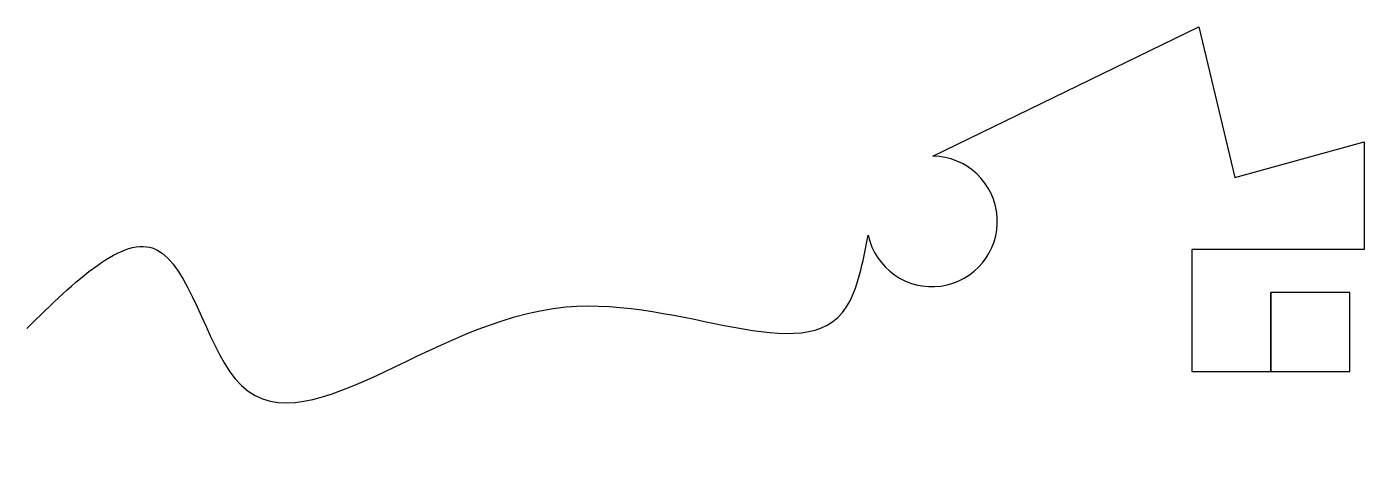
# Model space of a CAD drawing. Header units: inches. Extents: x 0 to 93, y -9 to 21.
import ezdxf

# ---------------------------------------------------------------- set-up
doc = ezdxf.new("R2010")
doc.units = ezdxf.units.IN
doc.header["$MEASUREMENT"] = 0

msp = doc.modelspace()

# ---------------------------------------------------------------- linework, layer by layer
msp.add_lwpolyline([(63, 12), (81.5, 21), (84, 10.5), (93, 13), (93, 5.5), (81, 5.5), (81, -3), (92, -3), (92, 2.5), (86.5, 2.5), (86.5, -3), (86.5, 2.5)])
msp.add_arc((62.942, 7.457), 4.544, 192.15601, 89.26518)
msp.add_open_spline([(0, 0), (3.363, 3.293), (10.088, 9.88), (15.11, -13.251), (35.118, 8.544), (56.416, -4.391), (58.137, 4.601), (58.5, 6.5)], degree=3, knots=[0, 0, 0, 0, 10.547512, 21.095023, 44.632228, 64.132228, 69.352381, 69.352381, 69.352381, 69.352381])

doc.saveas('drawing.dxf')
